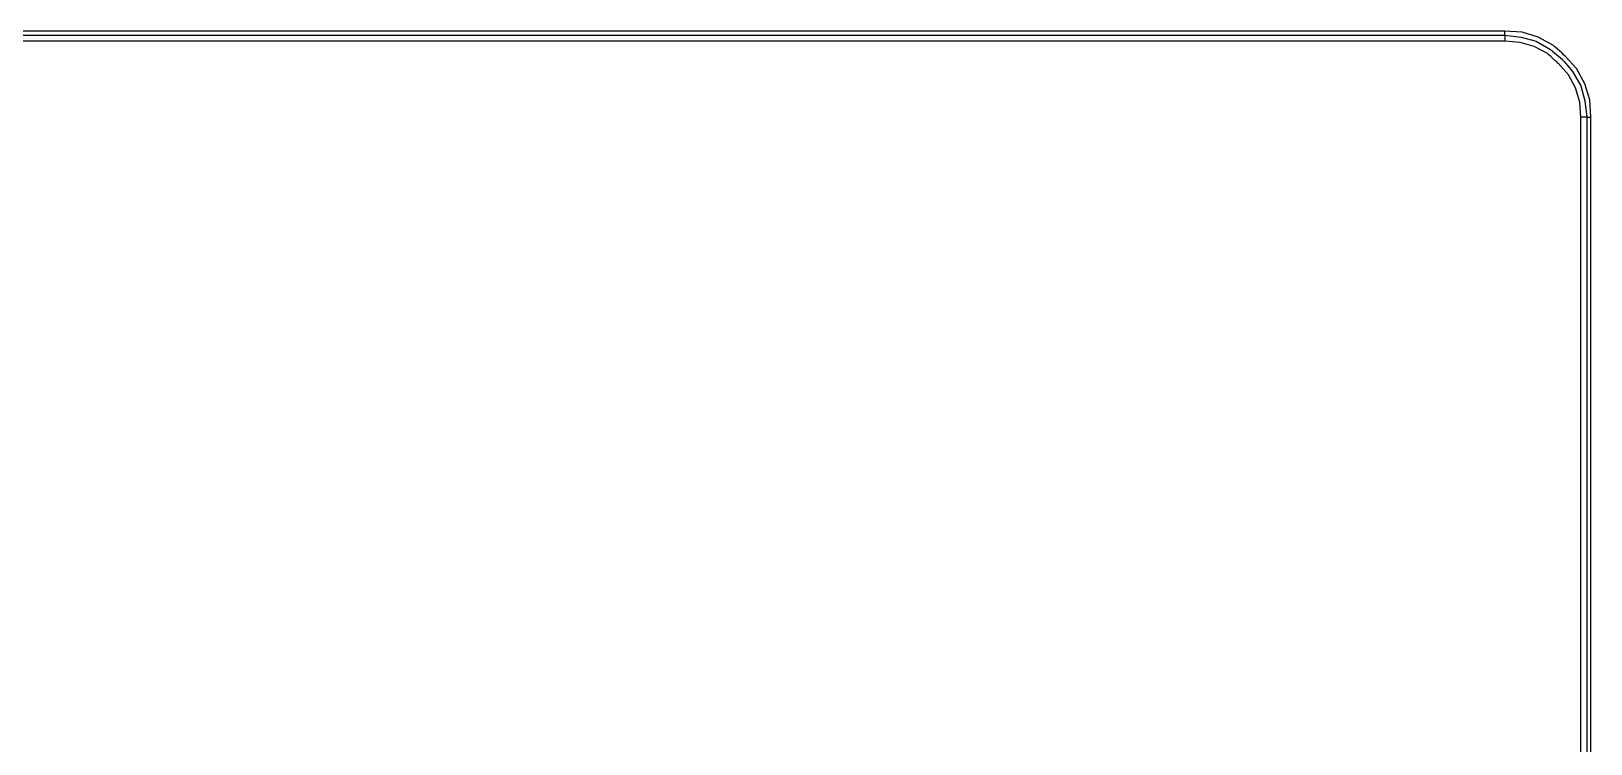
# Model space of a CAD drawing. Header units: centimetres. Extents: x -8.4 to 4.5, y -8.6 to 8.
# Drawn here: x -5.28 to 0.16, y 5.52 to 8 of the extents above; entities that cross this region are included whole.
import ezdxf

# ---------------------------------------------------------------- set-up
doc = ezdxf.new("R2010")
doc.units = ezdxf.units.CM
doc.header["$MEASUREMENT"] = 0
doc.layers.add('Layer 1', color=7, linetype='Continuous')

msp = doc.modelspace()

# ---------------------------------------------------------------- linework, layer by layer
at = {"layer": 'Layer 1', "lineweight": 25}
for points in [[(-0.13759, 8.001), (-0.13759, 8.001), (-8.05745, 8.001), (-8.05745, 8.001)], [(-8.05745, 7.98688), (-8.05745, 7.98688), (-0.13759, 7.98688), (-0.13759, 7.98688)], [(-0.13759, 7.96572), (-0.13759, 7.96572), (-8.05745, 7.96572), (-8.05745, 7.96572)], [(-0.13759, 7.98688), (-0.13759, 7.98688), (-0.13759, 8.001), (-0.13759, 8.001)], [(0.127, -3.937), (0.127, -3.937), (0.127, 7.70113), (0.127, 7.70113)], [(0.14816, 7.70113), (0.14816, 7.70113), (0.14816, -3.937), (0.14816, -3.937)], [(0.14816, 7.70113), (0.14816, 7.70113), (0.16227, 7.70113), (0.16227, 7.70113)], [(0.16227, -3.937), (0.16227, -3.937), (0.16227, 7.70113), (0.16227, 7.70113)]]:
    msp.add_open_spline(points, degree=3, dxfattribs=at)
for points, knots in [([(0.16227, 7.70113), (0.16227, 7.70113), (0.15875, 7.76111), (0.15875, 7.76111), (0.15875, 7.76111), (0.15875, 7.76111), (0.14111, 7.81755), (0.14111, 7.81755), (0.14111, 7.81755), (0.14111, 7.81755), (0.11289, 7.87047), (0.11289, 7.87047), (0.11289, 7.87047), (0.11289, 7.87047), (0.07408, 7.9128), (0.07408, 7.9128), (0.07408, 7.9128), (0.07408, 7.9128), (0.03175, 7.95161), (0.03175, 7.95161), (0.03175, 7.95161), (0.03175, 7.95161), (-0.02117, 7.97983), (-0.02117, 7.97983), (-0.02117, 7.97983), (-0.02117, 7.97983), (-0.07761, 7.99747), (-0.07761, 7.99747), (-0.07761, 7.99747), (-0.07761, 7.99747), (-0.13759, 8.001), (-0.13759, 8.001)], [0, 0, 0, 0, 0.1111111, 0.1111111, 0.1111111, 0.1111111, 0.2222222, 0.2222222, 0.2222222, 0.2222222, 0.3333333, 0.3333333, 0.3333333, 0.3333333, 0.4444444, 0.4444444, 0.4444444, 0.4444445, 0.5555556, 0.5555556, 0.5555556, 0.5555556, 0.6666667, 0.6666667, 0.6666667, 0.6666667, 0.7777778, 0.7777778, 0.7777778, 0.7777778, 1, 1, 1, 1]), ([(-0.13759, 7.98688), (-0.13759, 7.98688), (-0.08114, 7.97983), (-0.08114, 7.97983), (-0.08114, 7.97983), (-0.08114, 7.97983), (-0.02823, 7.96572), (-0.02823, 7.96572), (-0.02823, 7.96572), (-0.02823, 7.96572), (0.02116, 7.9375), (0.02116, 7.9375), (0.02116, 7.9375), (0.02116, 7.9375), (0.0635, 7.90222), (0.0635, 7.90222), (0.0635, 7.90222), (0.0635, 7.90222), (0.09877, 7.85988), (0.09877, 7.85988), (0.09877, 7.85988), (0.09877, 7.85988), (0.127, 7.8105), (0.127, 7.8105), (0.127, 7.8105), (0.127, 7.8105), (0.14111, 7.75758), (0.14111, 7.75758), (0.14111, 7.75758), (0.14111, 7.75758), (0.14816, 7.70113), (0.14816, 7.70113)], [0, 0, 0, 0, 0.1111111, 0.1111111, 0.1111111, 0.1111111, 0.2222222, 0.2222222, 0.2222222, 0.2222222, 0.3333333, 0.3333333, 0.3333333, 0.3333333, 0.4444444, 0.4444444, 0.4444444, 0.4444445, 0.5555556, 0.5555556, 0.5555556, 0.5555556, 0.6666667, 0.6666667, 0.6666667, 0.6666667, 0.7777778, 0.7777778, 0.7777778, 0.7777778, 1, 1, 1, 1]), ([(-0.13759, 7.98688), (-0.13759, 7.98688), (-0.13759, 7.98688), (-0.13759, 7.98688), (-0.13759, 7.98688), (-0.13759, 7.98688), (-0.13759, 7.98336), (-0.13759, 7.98336), (-0.13759, 7.98336), (-0.13759, 7.98336), (-0.13759, 7.97983), (-0.13759, 7.97983), (-0.13759, 7.97983), (-0.13759, 7.97983), (-0.13759, 7.9763), (-0.13759, 7.9763), (-0.13759, 7.9763), (-0.13759, 7.9763), (-0.13759, 7.96925), (-0.13759, 7.96925), (-0.13759, 7.96925), (-0.13759, 7.96925), (-0.13759, 7.96572), (-0.13759, 7.96572)], [0, 0, 0, 0, 0.1428571, 0.1428571, 0.1428571, 0.1428572, 0.2857143, 0.2857143, 0.2857143, 0.2857143, 0.4285714, 0.4285714, 0.4285714, 0.4285714, 0.5714286, 0.5714286, 0.5714286, 0.5714286, 0.7142857, 0.7142857, 0.7142857, 0.7142857, 1, 1, 1, 1]), ([(0.127, 7.70113), (0.127, 7.70113), (0.12347, 7.75405), (0.12347, 7.75405), (0.12347, 7.75405), (0.12347, 7.75405), (0.10936, 7.80344), (0.10936, 7.80344), (0.10936, 7.80344), (0.10936, 7.80344), (0.08466, 7.8493), (0.08466, 7.8493), (0.08466, 7.8493), (0.08466, 7.8493), (0.04939, 7.88811), (0.04939, 7.88811), (0.04939, 7.88811), (0.04939, 7.88811), (0.01058, 7.92338), (0.01058, 7.92338), (0.01058, 7.92338), (0.01058, 7.92338), (-0.03528, 7.94808), (-0.03528, 7.94808), (-0.03528, 7.94808), (-0.03528, 7.94808), (-0.08467, 7.96219), (-0.08467, 7.96219), (-0.08467, 7.96219), (-0.08467, 7.96219), (-0.13759, 7.96572), (-0.13759, 7.96572)], [0, 0, 0, 0, 0.1111111, 0.1111111, 0.1111111, 0.1111111, 0.2222222, 0.2222222, 0.2222222, 0.2222222, 0.3333333, 0.3333333, 0.3333333, 0.3333333, 0.4444444, 0.4444444, 0.4444444, 0.4444445, 0.5555556, 0.5555556, 0.5555556, 0.5555556, 0.6666667, 0.6666667, 0.6666667, 0.6666667, 0.7777778, 0.7777778, 0.7777778, 0.7777778, 1, 1, 1, 1]), ([(0.14816, 7.70113), (0.14816, 7.70113), (0.14816, 7.70113), (0.14816, 7.70113), (0.14816, 7.70113), (0.14816, 7.70113), (0.14464, 7.70113), (0.14464, 7.70113), (0.14464, 7.70113), (0.14464, 7.70113), (0.14111, 7.70113), (0.14111, 7.70113), (0.14111, 7.70113), (0.14111, 7.70113), (0.13758, 7.70113), (0.13758, 7.70113), (0.13758, 7.70113), (0.13758, 7.70113), (0.13405, 7.70113), (0.13405, 7.70113), (0.13405, 7.70113), (0.13405, 7.70113), (0.13052, 7.70113), (0.13052, 7.70113), (0.13052, 7.70113), (0.13052, 7.70113), (0.127, 7.70113), (0.127, 7.70113)], [0, 0, 0, 0, 0.125, 0.125, 0.125, 0.125, 0.25, 0.25, 0.25, 0.25, 0.375, 0.375, 0.375, 0.375, 0.5, 0.5, 0.5, 0.5, 0.625, 0.625, 0.625, 0.625, 0.75, 0.75, 0.75, 0.75, 1, 1, 1, 1])]:
    msp.add_open_spline(points, degree=3, knots=knots, dxfattribs=at)

doc.saveas('drawing.dxf')
